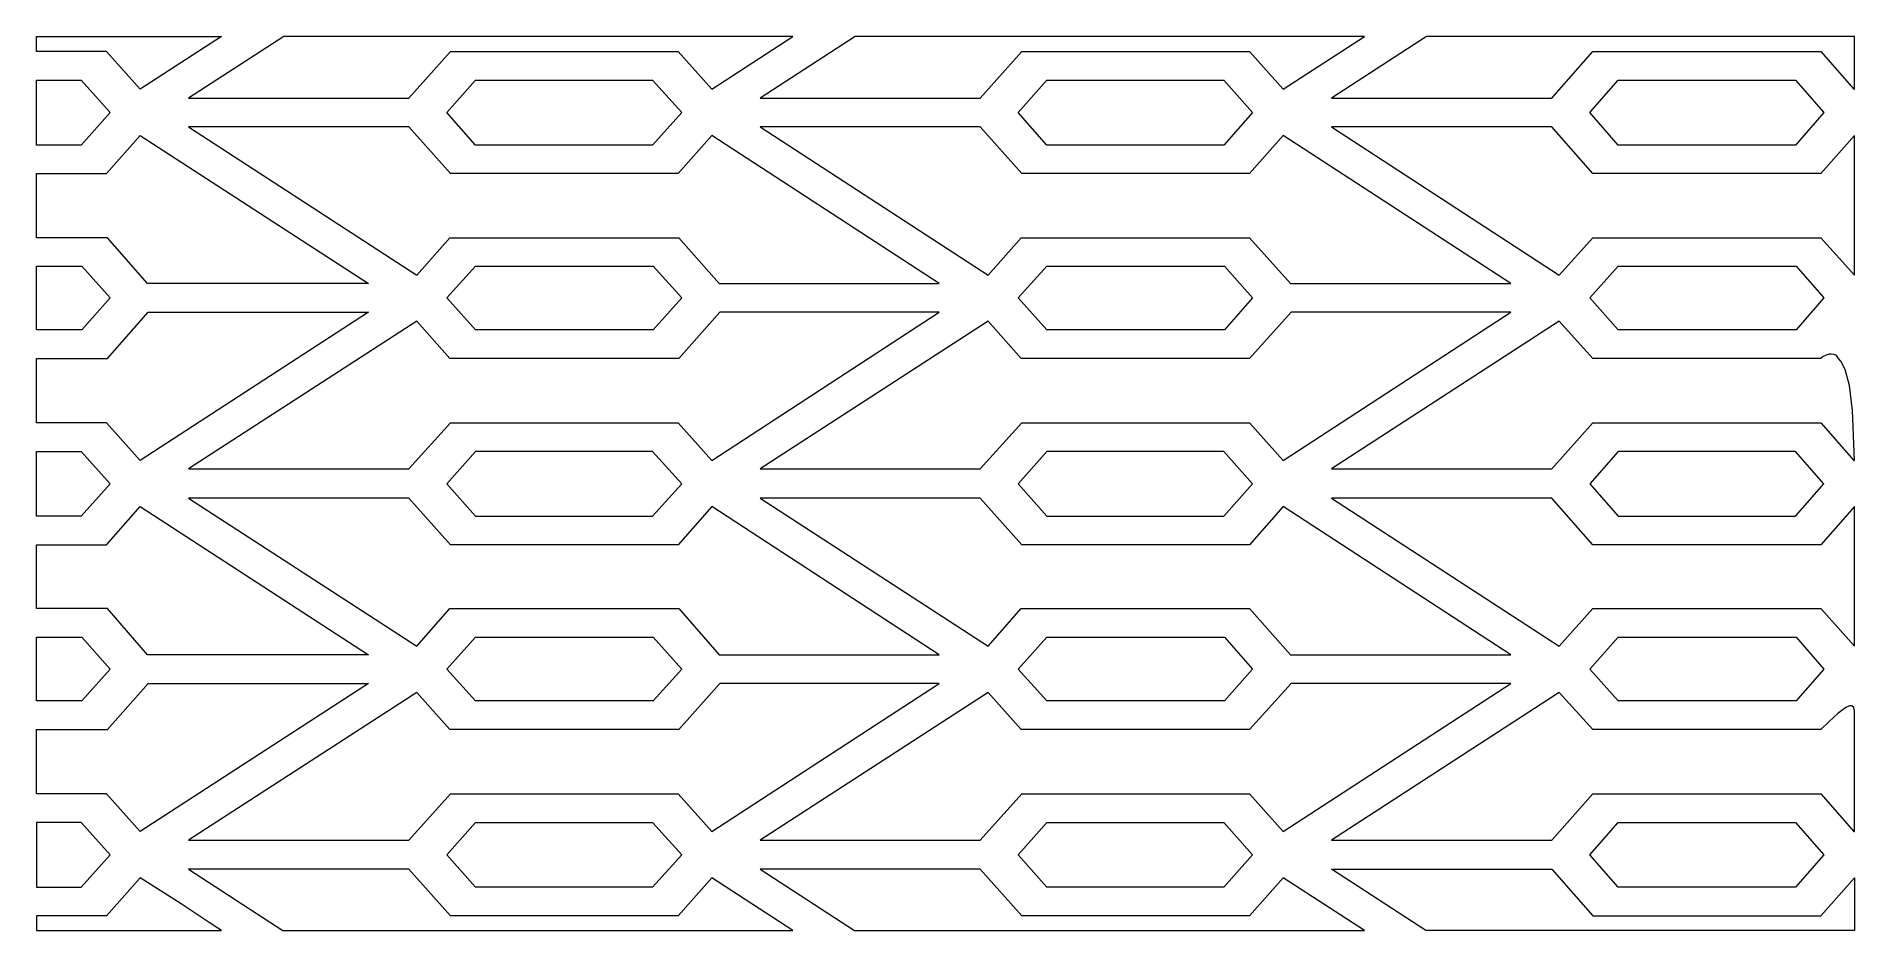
# Model space of a CAD drawing. Header units: millimetres. Extents: x -1200 to 1200, y -590 to 590.
import ezdxf

# ---------------------------------------------------------------- set-up
doc = ezdxf.new("R2010")
doc.units = ezdxf.units.MM
doc.header["$MEASUREMENT"] = 0
doc.layers.add('Layer 1', color=7, linetype='Continuous')

msp = doc.modelspace()

# ---------------------------------------------------------------- linework, layer by layer
at = {"layer": 'Layer 1', "color": 250, "lineweight": 20}
for points, knots in [([(-1200.0522, 569.8558), (-1200.0522, 569.8558), (-1107.3373, 569.8558), (-1107.3373, 569.8558), (-1107.3373, 569.8558), (-1062.9069, 520.1918), (-1062.9069, 520.1918), (-1062.9069, 520.1918), (-955.7034, 589.9734), (-955.7034, 589.9734), (-955.7034, 589.9734), (-1200.0522, 589.9734), (-1200.0522, 589.9734), (-1200.0522, 589.9734), (-1200.0522, 569.8558), (-1200.0522, 569.8558)], [0, 0, 0, 0, 0.2, 0.2, 0.2, 0.4, 0.4, 0.4, 0.6, 0.6, 0.6, 0.8, 0.8, 0.8, 1, 1, 1, 1]), ([(-873.6163, 589.9734), (-873.6163, 589.9734), (-201.4206, 589.9734), (-201.4206, 589.9734), (-201.4206, 589.9734), (-308.6243, 520.1918), (-308.6243, 520.1918), (-308.6243, 520.1918), (-353.0513, 569.8558), (-353.0513, 569.8558), (-353.0513, 569.8558), (-503.711, 569.8558), (-503.711, 569.8558), (-503.711, 569.8558), (-653.4129, 569.8558), (-653.4129, 569.8558), (-653.4129, 569.8558), (-708.4646, 508.2476), (-708.4646, 508.2476), (-708.4646, 508.2476), (-999.1694, 508.2476), (-999.1694, 508.2476), (-999.1694, 508.2476), (-873.6163, 589.9734), (-873.6163, 589.9734)], [0, 0, 0, 0, 0.125, 0.125, 0.125, 0.25, 0.25, 0.25, 0.375, 0.375, 0.375, 0.5, 0.5, 0.5, 0.625, 0.625, 0.625, 0.75, 0.75, 0.75, 0.875, 0.875, 0.875, 1, 1, 1, 1]), ([(-119.3237, 589.9734), (-119.3237, 589.9734), (552.8687, 589.9734), (552.8687, 589.9734), (552.8687, 589.9734), (445.665, 520.1918), (445.665, 520.1918), (445.665, 520.1918), (401.238, 569.8558), (401.238, 569.8558), (401.238, 569.8558), (250.5717, 569.8558), (250.5717, 569.8558), (250.5717, 569.8558), (100.8764, 569.8558), (100.8764, 569.8558), (100.8764, 569.8558), (45.8214, 508.2476), (45.8214, 508.2476), (45.8214, 508.2476), (-244.8833, 508.2476), (-244.8833, 508.2476), (-244.8833, 508.2476), (-119.3237, 589.9734), (-119.3237, 589.9734)], [0, 0, 0, 0, 0.125, 0.125, 0.125, 0.25, 0.25, 0.25, 0.375, 0.375, 0.375, 0.5, 0.5, 0.5, 0.625, 0.625, 0.625, 0.75, 0.75, 0.75, 0.875, 0.875, 0.875, 1, 1, 1, 1]), ([(1199.9478, 589.9734), (1199.9478, 589.9734), (1199.9478, 520.1918), (1199.9478, 520.1918), (1199.9478, 520.1918), (1198.9866, 520.1918), (1198.9866, 520.1918), (1198.9866, 520.1918), (1155.5207, 569.8558), (1155.5207, 569.8558), (1155.5207, 569.8558), (1004.8577, 569.8558), (1004.8577, 569.8558), (1004.8577, 569.8558), (854.198, 569.8558), (854.198, 569.8558), (854.198, 569.8558), (800.1139, 508.2476), (800.1139, 508.2476), (800.1139, 508.2476), (509.4092, 508.2476), (509.4092, 508.2476), (509.4092, 508.2476), (634.9591, 589.9734), (634.9591, 589.9734), (634.9591, 589.9734), (1199.9478, 589.9734), (1199.9478, 589.9734)], [0, 0, 0, 0, 0.111111111, 0.111111111, 0.111111111, 0.222222222, 0.222222222, 0.222222222, 0.333333333, 0.333333333, 0.333333333, 0.444444444, 0.444444444, 0.444444444, 0.555555556, 0.555555556, 0.555555556, 0.666666667, 0.666666667, 0.666666667, 0.777777778, 0.777777778, 0.777777778, 0.888888889, 0.888888889, 0.888888889, 1, 1, 1, 1]), ([(-1200.0522, 446.6372), (-1200.0522, 446.6372), (-1141.1365, 446.6372), (-1141.1365, 446.6372), (-1141.1365, 446.6372), (-1102.5056, 489.3876), (-1102.5056, 489.3876), (-1102.5056, 489.3876), (-1141.1365, 532.1338), (-1141.1365, 532.1338), (-1141.1365, 532.1338), (-1200.0522, 532.1338), (-1200.0522, 532.1338), (-1200.0522, 532.1338), (-1200.0522, 446.6372), (-1200.0522, 446.6372)], [0, 0, 0, 0, 0.2, 0.2, 0.2, 0.4, 0.4, 0.4, 0.6, 0.6, 0.6, 0.8, 0.8, 0.8, 1, 1, 1, 1]), ([(-503.711, 446.6372), (-503.711, 446.6372), (-386.8538, 446.6372), (-386.8538, 446.6372), (-386.8538, 446.6372), (-348.2228, 489.3876), (-348.2228, 489.3876), (-348.2228, 489.3876), (-386.8538, 532.1338), (-386.8538, 532.1338), (-386.8538, 532.1338), (-503.711, 532.1338), (-503.711, 532.1338), (-503.711, 532.1338), (-620.5781, 532.1338), (-620.5781, 532.1338), (-620.5781, 532.1338), (-658.2381, 489.3876), (-658.2381, 489.3876), (-658.2381, 489.3876), (-620.5781, 446.6372), (-620.5781, 446.6372), (-620.5781, 446.6372), (-503.711, 446.6372), (-503.711, 446.6372)], [0, 0, 0, 0, 0.125, 0.125, 0.125, 0.25, 0.25, 0.25, 0.375, 0.375, 0.375, 0.5, 0.5, 0.5, 0.625, 0.625, 0.625, 0.75, 0.75, 0.75, 0.875, 0.875, 0.875, 1, 1, 1, 1]), ([(250.5717, 446.6372), (250.5717, 446.6372), (367.4322, 446.6372), (367.4322, 446.6372), (367.4322, 446.6372), (405.0988, 489.3876), (405.0988, 489.3876), (405.0988, 489.3876), (367.4322, 532.1338), (367.4322, 532.1338), (367.4322, 532.1338), (250.5717, 532.1338), (250.5717, 532.1338), (250.5717, 532.1338), (133.7145, 532.1338), (133.7145, 532.1338), (133.7145, 532.1338), (96.0446, 489.3876), (96.0446, 489.3876), (96.0446, 489.3876), (133.7145, 446.6372), (133.7145, 446.6372), (133.7145, 446.6372), (250.5717, 446.6372), (250.5717, 446.6372)], [0, 0, 0, 0, 0.125, 0.125, 0.125, 0.25, 0.25, 0.25, 0.375, 0.375, 0.375, 0.5, 0.5, 0.5, 0.625, 0.625, 0.625, 0.75, 0.75, 0.75, 0.875, 0.875, 0.875, 1, 1, 1, 1]), ([(1004.8577, 446.6372), (1004.8577, 446.6372), (1121.7247, 446.6372), (1121.7247, 446.6372), (1121.7247, 446.6372), (1159.3881, 489.3876), (1159.3881, 489.3876), (1159.3881, 489.3876), (1121.7247, 532.1338), (1121.7247, 532.1338), (1121.7247, 532.1338), (1004.8577, 532.1338), (1004.8577, 532.1338), (1004.8577, 532.1338), (887.9972, 532.1338), (887.9972, 532.1338), (887.9972, 532.1338), (850.3305, 489.3876), (850.3305, 489.3876), (850.3305, 489.3876), (887.9972, 446.6372), (887.9972, 446.6372), (887.9972, 446.6372), (1004.8577, 446.6372), (1004.8577, 446.6372)], [0, 0, 0, 0, 0.125, 0.125, 0.125, 0.25, 0.25, 0.25, 0.375, 0.375, 0.375, 0.5, 0.5, 0.5, 0.625, 0.625, 0.625, 0.75, 0.75, 0.75, 0.875, 0.875, 0.875, 1, 1, 1, 1]), ([(-1200.0522, 324.0486), (-1200.0522, 324.0486), (-1106.3729, 324.0486), (-1106.3729, 324.0486), (-1106.3729, 324.0486), (-1053.2533, 263.698), (-1053.2533, 263.698), (-1053.2533, 263.698), (-761.5842, 263.698), (-761.5842, 263.698), (-761.5842, 263.698), (-1062.9069, 459.2113), (-1062.9069, 459.2113), (-1062.9069, 459.2113), (-1107.3373, 408.9194), (-1107.3373, 408.9194), (-1107.3373, 408.9194), (-1200.0522, 408.9194), (-1200.0522, 408.9194), (-1200.0522, 408.9194), (-1200.0522, 324.0486), (-1200.0522, 324.0486)], [0, 0, 0, 0, 0.142857143, 0.142857143, 0.142857143, 0.285714286, 0.285714286, 0.285714286, 0.428571429, 0.428571429, 0.428571429, 0.571428571, 0.571428571, 0.571428571, 0.714285714, 0.714285714, 0.714285714, 0.857142857, 0.857142857, 0.857142857, 1, 1, 1, 1]), ([(-298.9673, 263.698), (-298.9673, 263.698), (-352.087, 324.0486), (-352.087, 324.0486), (-352.087, 324.0486), (-503.711, 324.0486), (-503.711, 324.0486), (-503.711, 324.0486), (-654.3806, 324.0486), (-654.3806, 324.0486), (-654.3806, 324.0486), (-697.84, 275.0143), (-697.84, 275.0143), (-697.84, 275.0143), (-999.1694, 470.5277), (-999.1694, 470.5277), (-999.1694, 470.5277), (-708.4646, 470.5277), (-708.4646, 470.5277), (-708.4646, 470.5277), (-653.4129, 408.9194), (-653.4129, 408.9194), (-653.4129, 408.9194), (-503.711, 408.9194), (-503.711, 408.9194), (-503.711, 408.9194), (-353.0513, 408.9194), (-353.0513, 408.9194), (-353.0513, 408.9194), (-308.6243, 459.2113), (-308.6243, 459.2113), (-308.6243, 459.2113), (-8.2625, 263.698), (-8.2625, 263.698), (-8.2625, 263.698), (-298.9673, 263.698), (-298.9673, 263.698)], [0, 0, 0, 0, 0.083333333, 0.083333333, 0.083333333, 0.166666667, 0.166666667, 0.166666667, 0.25, 0.25, 0.25, 0.333333333, 0.333333333, 0.333333333, 0.416666667, 0.416666667, 0.416666667, 0.5, 0.5, 0.5, 0.583333333, 0.583333333, 0.583333333, 0.666666667, 0.666666667, 0.666666667, 0.75, 0.75, 0.75, 0.833333333, 0.833333333, 0.833333333, 0.916666667, 0.916666667, 0.916666667, 1, 1, 1, 1]), ([(455.3253, 263.698), (455.3253, 263.698), (401.238, 324.0486), (401.238, 324.0486), (401.238, 324.0486), (250.5717, 324.0486), (250.5717, 324.0486), (250.5717, 324.0486), (99.9054, 324.0486), (99.9054, 324.0486), (99.9054, 324.0486), (56.4492, 275.0143), (56.4492, 275.0143), (56.4492, 275.0143), (-244.8833, 470.5277), (-244.8833, 470.5277), (-244.8833, 470.5277), (45.8214, 470.5277), (45.8214, 470.5277), (45.8214, 470.5277), (100.8764, 408.9194), (100.8764, 408.9194), (100.8764, 408.9194), (250.5717, 408.9194), (250.5717, 408.9194), (250.5717, 408.9194), (401.238, 408.9194), (401.238, 408.9194), (401.238, 408.9194), (445.665, 459.2113), (445.665, 459.2113), (445.665, 459.2113), (746.03, 263.698), (746.03, 263.698), (746.03, 263.698), (455.3253, 263.698), (455.3253, 263.698)], [0, 0, 0, 0, 0.083333333, 0.083333333, 0.083333333, 0.166666667, 0.166666667, 0.166666667, 0.25, 0.25, 0.25, 0.333333333, 0.333333333, 0.333333333, 0.416666667, 0.416666667, 0.416666667, 0.5, 0.5, 0.5, 0.583333333, 0.583333333, 0.583333333, 0.666666667, 0.666666667, 0.666666667, 0.75, 0.75, 0.75, 0.833333333, 0.833333333, 0.833333333, 0.916666667, 0.916666667, 0.916666667, 1, 1, 1, 1]), ([(1199.9478, 275.0143), (1199.9478, 275.0143), (1155.5207, 324.0486), (1155.5207, 324.0486), (1155.5207, 324.0486), (1004.8577, 324.0486), (1004.8577, 324.0486), (1004.8577, 324.0486), (854.198, 324.0486), (854.198, 324.0486), (854.198, 324.0486), (809.7676, 275.0143), (809.7676, 275.0143), (809.7676, 275.0143), (509.4092, 470.5277), (509.4092, 470.5277), (509.4092, 470.5277), (800.1139, 470.5277), (800.1139, 470.5277), (800.1139, 470.5277), (854.198, 408.9194), (854.198, 408.9194), (854.198, 408.9194), (1004.8577, 408.9194), (1004.8577, 408.9194), (1004.8577, 408.9194), (1155.5207, 408.9194), (1155.5207, 408.9194), (1155.5207, 408.9194), (1199.9478, 459.2113), (1199.9478, 459.2113), (1199.9478, 459.2113), (1199.9478, 275.0143), (1199.9478, 275.0143)], [0, 0, 0, 0, 0.090909091, 0.090909091, 0.090909091, 0.181818182, 0.181818182, 0.181818182, 0.272727273, 0.272727273, 0.272727273, 0.363636364, 0.363636364, 0.363636364, 0.454545455, 0.454545455, 0.454545455, 0.545454545, 0.545454545, 0.545454545, 0.636363636, 0.636363636, 0.636363636, 0.727272727, 0.727272727, 0.727272727, 0.818181818, 0.818181818, 0.818181818, 0.909090909, 0.909090909, 0.909090909, 1, 1, 1, 1]), ([(-1200.0522, 202.7153), (-1200.0522, 202.7153), (-1140.1722, 202.7153), (-1140.1722, 202.7153), (-1140.1722, 202.7153), (-1102.5056, 244.838), (-1102.5056, 244.838), (-1102.5056, 244.838), (-1140.1722, 286.9585), (-1140.1722, 286.9585), (-1140.1722, 286.9585), (-1200.0522, 286.9585), (-1200.0522, 286.9585), (-1200.0522, 286.9585), (-1200.0522, 202.7153), (-1200.0522, 202.7153)], [0, 0, 0, 0, 0.2, 0.2, 0.2, 0.4, 0.4, 0.4, 0.6, 0.6, 0.6, 0.8, 0.8, 0.8, 1, 1, 1, 1]), ([(-503.711, 202.7153), (-503.711, 202.7153), (-385.8894, 202.7153), (-385.8894, 202.7153), (-385.8894, 202.7153), (-348.2228, 244.838), (-348.2228, 244.838), (-348.2228, 244.838), (-385.8894, 286.9585), (-385.8894, 286.9585), (-385.8894, 286.9585), (-503.711, 286.9585), (-503.711, 286.9585), (-503.711, 286.9585), (-620.5781, 286.9585), (-620.5781, 286.9585), (-620.5781, 286.9585), (-658.2381, 244.838), (-658.2381, 244.838), (-658.2381, 244.838), (-620.5781, 202.7153), (-620.5781, 202.7153), (-620.5781, 202.7153), (-503.711, 202.7153), (-503.711, 202.7153)], [0, 0, 0, 0, 0.125, 0.125, 0.125, 0.25, 0.25, 0.25, 0.375, 0.375, 0.375, 0.5, 0.5, 0.5, 0.625, 0.625, 0.625, 0.75, 0.75, 0.75, 0.875, 0.875, 0.875, 1, 1, 1, 1]), ([(250.5717, 202.7153), (250.5717, 202.7153), (368.3966, 202.7153), (368.3966, 202.7153), (368.3966, 202.7153), (405.0988, 244.838), (405.0988, 244.838), (405.0988, 244.838), (368.3966, 286.9585), (368.3966, 286.9585), (368.3966, 286.9585), (250.5717, 286.9585), (250.5717, 286.9585), (250.5717, 286.9585), (133.7145, 286.9585), (133.7145, 286.9585), (133.7145, 286.9585), (96.0446, 244.838), (96.0446, 244.838), (96.0446, 244.838), (133.7145, 202.7153), (133.7145, 202.7153), (133.7145, 202.7153), (250.5717, 202.7153), (250.5717, 202.7153)], [0, 0, 0, 0, 0.125, 0.125, 0.125, 0.25, 0.25, 0.25, 0.375, 0.375, 0.375, 0.5, 0.5, 0.5, 0.625, 0.625, 0.625, 0.75, 0.75, 0.75, 0.875, 0.875, 0.875, 1, 1, 1, 1]), ([(1004.8577, 202.7153), (1004.8577, 202.7153), (1122.6892, 202.7153), (1122.6892, 202.7153), (1122.6892, 202.7153), (1159.3881, 244.838), (1159.3881, 244.838), (1159.3881, 244.838), (1122.6892, 286.9585), (1122.6892, 286.9585), (1122.6892, 286.9585), (1004.8577, 286.9585), (1004.8577, 286.9585), (1004.8577, 286.9585), (887.9972, 286.9585), (887.9972, 286.9585), (887.9972, 286.9585), (850.3305, 244.838), (850.3305, 244.838), (850.3305, 244.838), (887.9972, 202.7153), (887.9972, 202.7153), (887.9972, 202.7153), (1004.8577, 202.7153), (1004.8577, 202.7153)], [0, 0, 0, 0, 0.125, 0.125, 0.125, 0.25, 0.25, 0.25, 0.375, 0.375, 0.375, 0.5, 0.5, 0.5, 0.625, 0.625, 0.625, 0.75, 0.75, 0.75, 0.875, 0.875, 0.875, 1, 1, 1, 1]), ([(-1200.0522, 80.1288), (-1200.0522, 80.1288), (-1107.3373, 80.1288), (-1107.3373, 80.1288), (-1107.3373, 80.1288), (-1062.9069, 30.4647), (-1062.9069, 30.4647), (-1062.9069, 30.4647), (-761.5842, 225.978), (-761.5842, 225.978), (-761.5842, 225.978), (-1052.289, 225.978), (-1052.289, 225.978), (-1052.289, 225.978), (-1106.3729, 164.9976), (-1106.3729, 164.9976), (-1106.3729, 164.9976), (-1200.0522, 164.9976), (-1200.0522, 164.9976), (-1200.0522, 164.9976), (-1200.0522, 80.1288), (-1200.0522, 80.1288)], [0, 0, 0, 0, 0.142857143, 0.142857143, 0.142857143, 0.285714286, 0.285714286, 0.285714286, 0.428571429, 0.428571429, 0.428571429, 0.571428571, 0.571428571, 0.571428571, 0.714285714, 0.714285714, 0.714285714, 0.857142857, 0.857142857, 0.857142857, 1, 1, 1, 1]), ([(-308.6243, 30.4647), (-308.6243, 30.4647), (-353.0513, 80.1288), (-353.0513, 80.1288), (-353.0513, 80.1288), (-503.711, 80.1288), (-503.711, 80.1288), (-503.711, 80.1288), (-653.4129, 80.1288), (-653.4129, 80.1288), (-653.4129, 80.1288), (-708.4646, 19.1483), (-708.4646, 19.1483), (-708.4646, 19.1483), (-999.1694, 19.1483), (-999.1694, 19.1483), (-999.1694, 19.1483), (-697.84, 214.0339), (-697.84, 214.0339), (-697.84, 214.0339), (-654.3806, 164.9976), (-654.3806, 164.9976), (-654.3806, 164.9976), (-503.711, 164.9976), (-503.711, 164.9976), (-503.711, 164.9976), (-352.087, 164.9976), (-352.087, 164.9976), (-352.087, 164.9976), (-297.9964, 225.978), (-297.9964, 225.978), (-297.9964, 225.978), (-8.2625, 225.978), (-8.2625, 225.978), (-8.2625, 225.978), (-308.6243, 30.4647), (-308.6243, 30.4647)], [0, 0, 0, 0, 0.083333333, 0.083333333, 0.083333333, 0.166666667, 0.166666667, 0.166666667, 0.25, 0.25, 0.25, 0.333333333, 0.333333333, 0.333333333, 0.416666667, 0.416666667, 0.416666667, 0.5, 0.5, 0.5, 0.583333333, 0.583333333, 0.583333333, 0.666666667, 0.666666667, 0.666666667, 0.75, 0.75, 0.75, 0.833333333, 0.833333333, 0.833333333, 0.916666667, 0.916666667, 0.916666667, 1, 1, 1, 1]), ([(445.665, 30.4647), (445.665, 30.4647), (401.238, 80.1288), (401.238, 80.1288), (401.238, 80.1288), (250.5717, 80.1288), (250.5717, 80.1288), (250.5717, 80.1288), (100.8764, 80.1288), (100.8764, 80.1288), (100.8764, 80.1288), (45.8214, 19.1483), (45.8214, 19.1483), (45.8214, 19.1483), (-244.8833, 19.1483), (-244.8833, 19.1483), (-244.8833, 19.1483), (56.4492, 214.0339), (56.4492, 214.0339), (56.4492, 214.0339), (99.9054, 164.9976), (99.9054, 164.9976), (99.9054, 164.9976), (250.5717, 164.9976), (250.5717, 164.9976), (250.5717, 164.9976), (401.238, 164.9976), (401.238, 164.9976), (401.238, 164.9976), (456.2864, 225.978), (456.2864, 225.978), (456.2864, 225.978), (746.03, 225.978), (746.03, 225.978), (746.03, 225.978), (445.665, 30.4647), (445.665, 30.4647)], [0, 0, 0, 0, 0.083333333, 0.083333333, 0.083333333, 0.166666667, 0.166666667, 0.166666667, 0.25, 0.25, 0.25, 0.333333333, 0.333333333, 0.333333333, 0.416666667, 0.416666667, 0.416666667, 0.5, 0.5, 0.5, 0.583333333, 0.583333333, 0.583333333, 0.666666667, 0.666666667, 0.666666667, 0.75, 0.75, 0.75, 0.833333333, 0.833333333, 0.833333333, 0.916666667, 0.916666667, 0.916666667, 1, 1, 1, 1]), ([(1199.9478, 30.4647), (1199.9478, 30.4647), (1198.9866, 30.4647), (1198.9866, 30.4647), (1198.9866, 30.4647), (1155.5207, 80.1288), (1155.5207, 80.1288), (1155.5207, 80.1288), (1004.8577, 80.1288), (1004.8577, 80.1288), (1004.8577, 80.1288), (854.198, 80.1288), (854.198, 80.1288), (854.198, 80.1288), (800.1139, 19.1483), (800.1139, 19.1483), (800.1139, 19.1483), (509.4092, 19.1483), (509.4092, 19.1483), (509.4092, 19.1483), (809.7676, 214.0339), (809.7676, 214.0339), (809.7676, 214.0339), (854.198, 164.9976), (854.198, 164.9976), (854.198, 164.9976), (1004.8577, 164.9976), (1004.8577, 164.9976), (1004.8577, 164.9976), (1155.5207, 164.9976), (1155.5207, 164.9976), (1155.5207, 164.9976), (1158.4236, 167.5128), (1158.4236, 167.5128), (1158.4236, 167.5128), (1162.2812, 169.3981), (1162.2812, 169.3981), (1162.2812, 169.3981), (1166.1485, 170.6558), (1166.1485, 170.6558), (1166.1485, 170.6558), (1169.045, 170.6558), (1169.045, 170.6558), (1169.045, 170.6558), (1172.9058, 170.0258), (1172.9058, 170.0258), (1172.9058, 170.0258), (1175.8088, 168.7704), (1175.8088, 168.7704), (1175.8088, 168.7704), (1178.7019, 164.9976), (1178.7019, 164.9976), (1178.7019, 164.9976), (1181.6016, 161.2247), (1181.6016, 161.2247), (1181.6016, 161.2247), (1187.3944, 150.5382), (1187.3944, 150.5382), (1187.3944, 150.5382), (1193.1873, 129.163), (1193.1873, 129.163), (1193.1873, 129.163), (1197.0546, 96.4735), (1197.0546, 96.4735), (1197.0546, 96.4735), (1199.9478, 30.4647), (1199.9478, 30.4647)], [0, 0, 0, 0, 0.045454545, 0.045454545, 0.045454545, 0.090909091, 0.090909091, 0.090909091, 0.136363636, 0.136363636, 0.136363636, 0.181818182, 0.181818182, 0.181818182, 0.227272727, 0.227272727, 0.227272727, 0.272727273, 0.272727273, 0.272727273, 0.318181818, 0.318181818, 0.318181818, 0.363636364, 0.363636364, 0.363636364, 0.409090909, 0.409090909, 0.409090909, 0.454545455, 0.454545455, 0.454545455, 0.5, 0.5, 0.5, 0.545454545, 0.545454545, 0.545454545, 0.590909091, 0.590909091, 0.590909091, 0.636363636, 0.636363636, 0.636363636, 0.681818182, 0.681818182, 0.681818182, 0.727272727, 0.727272727, 0.727272727, 0.772727273, 0.772727273, 0.772727273, 0.818181818, 0.818181818, 0.818181818, 0.863636364, 0.863636364, 0.863636364, 0.909090909, 0.909090909, 0.909090909, 0.954545455, 0.954545455, 0.954545455, 1, 1, 1, 1]), ([(-1200.0522, 42.4089), (-1200.0522, 42.4089), (-1200.0522, -43.0898), (-1200.0522, -43.0898), (-1200.0522, -43.0898), (-1141.1365, -43.0898), (-1141.1365, -43.0898), (-1141.1365, -43.0898), (-1102.5056, -0.3415), (-1102.5056, -0.3415), (-1102.5056, -0.3415), (-1141.1365, 42.4089), (-1141.1365, 42.4089), (-1141.1365, 42.4089), (-1200.0522, 42.4089), (-1200.0522, 42.4089)], [0, 0, 0, 0, 0.2, 0.2, 0.2, 0.4, 0.4, 0.4, 0.6, 0.6, 0.6, 0.8, 0.8, 0.8, 1, 1, 1, 1]), ([(-503.711, 42.4089), (-503.711, 42.4089), (-386.8538, 42.4089), (-386.8538, 42.4089), (-386.8538, 42.4089), (-348.2228, -0.3415), (-348.2228, -0.3415), (-348.2228, -0.3415), (-386.8538, -43.0898), (-386.8538, -43.0898), (-386.8538, -43.0898), (-503.711, -43.0898), (-503.711, -43.0898), (-503.711, -43.0898), (-620.5781, -43.0898), (-620.5781, -43.0898), (-620.5781, -43.0898), (-658.2381, -0.3415), (-658.2381, -0.3415), (-658.2381, -0.3415), (-620.5781, 42.4089), (-620.5781, 42.4089), (-620.5781, 42.4089), (-503.711, 42.4089), (-503.711, 42.4089)], [0, 0, 0, 0, 0.125, 0.125, 0.125, 0.25, 0.25, 0.25, 0.375, 0.375, 0.375, 0.5, 0.5, 0.5, 0.625, 0.625, 0.625, 0.75, 0.75, 0.75, 0.875, 0.875, 0.875, 1, 1, 1, 1]), ([(250.5717, 42.4089), (250.5717, 42.4089), (367.4322, 42.4089), (367.4322, 42.4089), (367.4322, 42.4089), (405.0988, -0.3415), (405.0988, -0.3415), (405.0988, -0.3415), (367.4322, -43.0898), (367.4322, -43.0898), (367.4322, -43.0898), (250.5717, -43.0898), (250.5717, -43.0898), (250.5717, -43.0898), (133.7145, -43.0898), (133.7145, -43.0898), (133.7145, -43.0898), (96.0446, -0.3415), (96.0446, -0.3415), (96.0446, -0.3415), (133.7145, 42.4089), (133.7145, 42.4089), (133.7145, 42.4089), (250.5717, 42.4089), (250.5717, 42.4089)], [0, 0, 0, 0, 0.125, 0.125, 0.125, 0.25, 0.25, 0.25, 0.375, 0.375, 0.375, 0.5, 0.5, 0.5, 0.625, 0.625, 0.625, 0.75, 0.75, 0.75, 0.875, 0.875, 0.875, 1, 1, 1, 1]), ([(1004.8577, 42.4089), (1004.8577, 42.4089), (1121.7247, 42.4089), (1121.7247, 42.4089), (1121.7247, 42.4089), (1159.3881, -0.3415), (1159.3881, -0.3415), (1159.3881, -0.3415), (1121.7247, -43.0898), (1121.7247, -43.0898), (1121.7247, -43.0898), (1004.8577, -43.0898), (1004.8577, -43.0898), (1004.8577, -43.0898), (887.9972, -43.0898), (887.9972, -43.0898), (887.9972, -43.0898), (850.3305, -0.3415), (850.3305, -0.3415), (850.3305, -0.3415), (887.9972, 42.4089), (887.9972, 42.4089), (887.9972, 42.4089), (1004.8577, 42.4089), (1004.8577, 42.4089)], [0, 0, 0, 0, 0.125, 0.125, 0.125, 0.25, 0.25, 0.25, 0.375, 0.375, 0.375, 0.5, 0.5, 0.5, 0.625, 0.625, 0.625, 0.75, 0.75, 0.75, 0.875, 0.875, 0.875, 1, 1, 1, 1]), ([(-503.711, -165.0508), (-503.711, -165.0508), (-654.3806, -165.0508), (-654.3806, -165.0508), (-654.3806, -165.0508), (-697.84, -214.7148), (-697.84, -214.7148), (-697.84, -214.7148), (-999.1694, -19.2015), (-999.1694, -19.2015), (-999.1694, -19.2015), (-708.4646, -19.2015), (-708.4646, -19.2015), (-708.4646, -19.2015), (-653.4129, -80.8097), (-653.4129, -80.8097), (-653.4129, -80.8097), (-503.711, -80.8097), (-503.711, -80.8097), (-503.711, -80.8097), (-353.0513, -80.8097), (-353.0513, -80.8097), (-353.0513, -80.8097), (-308.6243, -30.5158), (-308.6243, -30.5158), (-308.6243, -30.5158), (-8.2625, -226.0334), (-8.2625, -226.0334), (-8.2625, -226.0334), (-298.9673, -226.0334), (-298.9673, -226.0334), (-298.9673, -226.0334), (-352.087, -165.0508), (-352.087, -165.0508), (-352.087, -165.0508), (-503.711, -165.0508), (-503.711, -165.0508)], [0, 0, 0, 0, 0.083333333, 0.083333333, 0.083333333, 0.166666667, 0.166666667, 0.166666667, 0.25, 0.25, 0.25, 0.333333333, 0.333333333, 0.333333333, 0.416666667, 0.416666667, 0.416666667, 0.5, 0.5, 0.5, 0.583333333, 0.583333333, 0.583333333, 0.666666667, 0.666666667, 0.666666667, 0.75, 0.75, 0.75, 0.833333333, 0.833333333, 0.833333333, 0.916666667, 0.916666667, 0.916666667, 1, 1, 1, 1]), ([(250.5717, -165.0508), (250.5717, -165.0508), (99.9054, -165.0508), (99.9054, -165.0508), (99.9054, -165.0508), (56.4492, -214.7148), (56.4492, -214.7148), (56.4492, -214.7148), (-244.8833, -19.2015), (-244.8833, -19.2015), (-244.8833, -19.2015), (45.8214, -19.2015), (45.8214, -19.2015), (45.8214, -19.2015), (100.8764, -80.8097), (100.8764, -80.8097), (100.8764, -80.8097), (250.5717, -80.8097), (250.5717, -80.8097), (250.5717, -80.8097), (401.238, -80.8097), (401.238, -80.8097), (401.238, -80.8097), (445.665, -30.5158), (445.665, -30.5158), (445.665, -30.5158), (746.03, -226.0334), (746.03, -226.0334), (746.03, -226.0334), (455.3253, -226.0334), (455.3253, -226.0334), (455.3253, -226.0334), (401.238, -165.0508), (401.238, -165.0508), (401.238, -165.0508), (250.5717, -165.0508), (250.5717, -165.0508)], [0, 0, 0, 0, 0.083333333, 0.083333333, 0.083333333, 0.166666667, 0.166666667, 0.166666667, 0.25, 0.25, 0.25, 0.333333333, 0.333333333, 0.333333333, 0.416666667, 0.416666667, 0.416666667, 0.5, 0.5, 0.5, 0.583333333, 0.583333333, 0.583333333, 0.666666667, 0.666666667, 0.666666667, 0.75, 0.75, 0.75, 0.833333333, 0.833333333, 0.833333333, 0.916666667, 0.916666667, 0.916666667, 1, 1, 1, 1]), ([(1199.9478, -214.7148), (1199.9478, -214.7148), (1155.5207, -165.0508), (1155.5207, -165.0508), (1155.5207, -165.0508), (1004.8577, -165.0508), (1004.8577, -165.0508), (1004.8577, -165.0508), (854.198, -165.0508), (854.198, -165.0508), (854.198, -165.0508), (809.7676, -214.7148), (809.7676, -214.7148), (809.7676, -214.7148), (509.4092, -19.2015), (509.4092, -19.2015), (509.4092, -19.2015), (800.1139, -19.2015), (800.1139, -19.2015), (800.1139, -19.2015), (854.198, -80.8097), (854.198, -80.8097), (854.198, -80.8097), (1004.8577, -80.8097), (1004.8577, -80.8097), (1004.8577, -80.8097), (1155.5207, -80.8097), (1155.5207, -80.8097), (1155.5207, -80.8097), (1199.9478, -30.5158), (1199.9478, -30.5158), (1199.9478, -30.5158), (1199.9478, -122.9303), (1199.9478, -122.9303), (1199.9478, -122.9303), (1199.9478, -214.7148), (1199.9478, -214.7148)], [0, 0, 0, 0, 0.083333333, 0.083333333, 0.083333333, 0.166666667, 0.166666667, 0.166666667, 0.25, 0.25, 0.25, 0.333333333, 0.333333333, 0.333333333, 0.416666667, 0.416666667, 0.416666667, 0.5, 0.5, 0.5, 0.583333333, 0.583333333, 0.583333333, 0.666666667, 0.666666667, 0.666666667, 0.75, 0.75, 0.75, 0.833333333, 0.833333333, 0.833333333, 0.916666667, 0.916666667, 0.916666667, 1, 1, 1, 1]), ([(-1200.0522, -165.0508), (-1200.0522, -165.0508), (-1106.3729, -165.0508), (-1106.3729, -165.0508), (-1106.3729, -165.0508), (-1053.2533, -226.0334), (-1053.2533, -226.0334), (-1053.2533, -226.0334), (-761.5842, -226.0334), (-761.5842, -226.0334), (-761.5842, -226.0334), (-1062.9069, -30.5158), (-1062.9069, -30.5158), (-1062.9069, -30.5158), (-1107.3373, -80.8097), (-1107.3373, -80.8097), (-1107.3373, -80.8097), (-1200.0522, -80.8097), (-1200.0522, -80.8097), (-1200.0522, -80.8097), (-1200.0522, -165.0508), (-1200.0522, -165.0508)], [0, 0, 0, 0, 0.142857143, 0.142857143, 0.142857143, 0.285714286, 0.285714286, 0.285714286, 0.428571429, 0.428571429, 0.428571429, 0.571428571, 0.571428571, 0.571428571, 0.714285714, 0.714285714, 0.714285714, 0.857142857, 0.857142857, 0.857142857, 1, 1, 1, 1]), ([(-1200.0522, -287.0117), (-1200.0522, -287.0117), (-1140.1722, -287.0117), (-1140.1722, -287.0117), (-1140.1722, -287.0117), (-1102.5056, -244.8912), (-1102.5056, -244.8912), (-1102.5056, -244.8912), (-1140.1722, -202.7707), (-1140.1722, -202.7707), (-1140.1722, -202.7707), (-1200.0522, -202.7707), (-1200.0522, -202.7707), (-1200.0522, -202.7707), (-1200.0522, -287.0117), (-1200.0522, -287.0117)], [0, 0, 0, 0, 0.2, 0.2, 0.2, 0.4, 0.4, 0.4, 0.6, 0.6, 0.6, 0.8, 0.8, 0.8, 1, 1, 1, 1]), ([(-503.711, -287.0117), (-503.711, -287.0117), (-385.8894, -287.0117), (-385.8894, -287.0117), (-385.8894, -287.0117), (-348.2228, -244.8912), (-348.2228, -244.8912), (-348.2228, -244.8912), (-385.8894, -202.7707), (-385.8894, -202.7707), (-385.8894, -202.7707), (-503.711, -202.7707), (-503.711, -202.7707), (-503.711, -202.7707), (-620.5781, -202.7707), (-620.5781, -202.7707), (-620.5781, -202.7707), (-658.2381, -244.8912), (-658.2381, -244.8912), (-658.2381, -244.8912), (-620.5781, -287.0117), (-620.5781, -287.0117), (-620.5781, -287.0117), (-503.711, -287.0117), (-503.711, -287.0117)], [0, 0, 0, 0, 0.125, 0.125, 0.125, 0.25, 0.25, 0.25, 0.375, 0.375, 0.375, 0.5, 0.5, 0.5, 0.625, 0.625, 0.625, 0.75, 0.75, 0.75, 0.875, 0.875, 0.875, 1, 1, 1, 1]), ([(250.5717, -287.0117), (250.5717, -287.0117), (368.3966, -287.0117), (368.3966, -287.0117), (368.3966, -287.0117), (405.0988, -244.8912), (405.0988, -244.8912), (405.0988, -244.8912), (368.3966, -202.7707), (368.3966, -202.7707), (368.3966, -202.7707), (250.5717, -202.7707), (250.5717, -202.7707), (250.5717, -202.7707), (133.7145, -202.7707), (133.7145, -202.7707), (133.7145, -202.7707), (96.0446, -244.8912), (96.0446, -244.8912), (96.0446, -244.8912), (133.7145, -287.0117), (133.7145, -287.0117), (133.7145, -287.0117), (250.5717, -287.0117), (250.5717, -287.0117)], [0, 0, 0, 0, 0.125, 0.125, 0.125, 0.25, 0.25, 0.25, 0.375, 0.375, 0.375, 0.5, 0.5, 0.5, 0.625, 0.625, 0.625, 0.75, 0.75, 0.75, 0.875, 0.875, 0.875, 1, 1, 1, 1]), ([(1004.8577, -287.0117), (1004.8577, -287.0117), (1122.6892, -287.0117), (1122.6892, -287.0117), (1122.6892, -287.0117), (1159.3881, -244.8912), (1159.3881, -244.8912), (1159.3881, -244.8912), (1122.6892, -202.7707), (1122.6892, -202.7707), (1122.6892, -202.7707), (1004.8577, -202.7707), (1004.8577, -202.7707), (1004.8577, -202.7707), (887.9972, -202.7707), (887.9972, -202.7707), (887.9972, -202.7707), (850.3305, -244.8912), (850.3305, -244.8912), (850.3305, -244.8912), (887.9972, -287.0117), (887.9972, -287.0117), (887.9972, -287.0117), (1004.8577, -287.0117), (1004.8577, -287.0117)], [0, 0, 0, 0, 0.125, 0.125, 0.125, 0.25, 0.25, 0.25, 0.375, 0.375, 0.375, 0.5, 0.5, 0.5, 0.625, 0.625, 0.625, 0.75, 0.75, 0.75, 0.875, 0.875, 0.875, 1, 1, 1, 1]), ([(-1200.0522, -409.6004), (-1200.0522, -409.6004), (-1107.3373, -409.6004), (-1107.3373, -409.6004), (-1107.3373, -409.6004), (-1062.9069, -459.2645), (-1062.9069, -459.2645), (-1062.9069, -459.2645), (-761.5842, -263.7512), (-761.5842, -263.7512), (-761.5842, -263.7512), (-1052.289, -263.7512), (-1052.289, -263.7512), (-1052.289, -263.7512), (-1106.3729, -324.7295), (-1106.3729, -324.7295), (-1106.3729, -324.7295), (-1200.0522, -324.7295), (-1200.0522, -324.7295), (-1200.0522, -324.7295), (-1200.0522, -409.6004), (-1200.0522, -409.6004)], [0, 0, 0, 0, 0.142857143, 0.142857143, 0.142857143, 0.285714286, 0.285714286, 0.285714286, 0.428571429, 0.428571429, 0.428571429, 0.571428571, 0.571428571, 0.571428571, 0.714285714, 0.714285714, 0.714285714, 0.857142857, 0.857142857, 0.857142857, 1, 1, 1, 1]), ([(-308.6243, -459.2645), (-308.6243, -459.2645), (-353.0513, -409.6004), (-353.0513, -409.6004), (-353.0513, -409.6004), (-503.711, -409.6004), (-503.711, -409.6004), (-503.711, -409.6004), (-653.4129, -409.6004), (-653.4129, -409.6004), (-653.4129, -409.6004), (-708.4646, -470.5809), (-708.4646, -470.5809), (-708.4646, -470.5809), (-999.1694, -470.5809), (-999.1694, -470.5809), (-999.1694, -470.5809), (-697.84, -275.6975), (-697.84, -275.6975), (-697.84, -275.6975), (-654.3806, -324.7295), (-654.3806, -324.7295), (-654.3806, -324.7295), (-503.711, -324.7295), (-503.711, -324.7295), (-503.711, -324.7295), (-352.087, -324.7295), (-352.087, -324.7295), (-352.087, -324.7295), (-297.9964, -263.7512), (-297.9964, -263.7512), (-297.9964, -263.7512), (-8.2625, -263.7512), (-8.2625, -263.7512), (-8.2625, -263.7512), (-308.6243, -459.2645), (-308.6243, -459.2645)], [0, 0, 0, 0, 0.083333333, 0.083333333, 0.083333333, 0.166666667, 0.166666667, 0.166666667, 0.25, 0.25, 0.25, 0.333333333, 0.333333333, 0.333333333, 0.416666667, 0.416666667, 0.416666667, 0.5, 0.5, 0.5, 0.583333333, 0.583333333, 0.583333333, 0.666666667, 0.666666667, 0.666666667, 0.75, 0.75, 0.75, 0.833333333, 0.833333333, 0.833333333, 0.916666667, 0.916666667, 0.916666667, 1, 1, 1, 1]), ([(445.665, -459.2645), (445.665, -459.2645), (401.238, -409.6004), (401.238, -409.6004), (401.238, -409.6004), (250.5717, -409.6004), (250.5717, -409.6004), (250.5717, -409.6004), (100.8764, -409.6004), (100.8764, -409.6004), (100.8764, -409.6004), (45.8214, -470.5809), (45.8214, -470.5809), (45.8214, -470.5809), (-244.8833, -470.5809), (-244.8833, -470.5809), (-244.8833, -470.5809), (56.4492, -275.6975), (56.4492, -275.6975), (56.4492, -275.6975), (99.9054, -324.7295), (99.9054, -324.7295), (99.9054, -324.7295), (250.5717, -324.7295), (250.5717, -324.7295), (250.5717, -324.7295), (401.238, -324.7295), (401.238, -324.7295), (401.238, -324.7295), (456.2864, -263.7512), (456.2864, -263.7512), (456.2864, -263.7512), (746.03, -263.7512), (746.03, -263.7512), (746.03, -263.7512), (445.665, -459.2645), (445.665, -459.2645)], [0, 0, 0, 0, 0.083333333, 0.083333333, 0.083333333, 0.166666667, 0.166666667, 0.166666667, 0.25, 0.25, 0.25, 0.333333333, 0.333333333, 0.333333333, 0.416666667, 0.416666667, 0.416666667, 0.5, 0.5, 0.5, 0.583333333, 0.583333333, 0.583333333, 0.666666667, 0.666666667, 0.666666667, 0.75, 0.75, 0.75, 0.833333333, 0.833333333, 0.833333333, 0.916666667, 0.916666667, 0.916666667, 1, 1, 1, 1]), ([(1199.9478, -300.2135), (1199.9478, -300.2135), (1199.9478, -459.2645), (1199.9478, -459.2645), (1199.9478, -459.2645), (1198.9866, -459.2645), (1198.9866, -459.2645), (1198.9866, -459.2645), (1155.5207, -409.6004), (1155.5207, -409.6004), (1155.5207, -409.6004), (1004.8577, -409.6004), (1004.8577, -409.6004), (1004.8577, -409.6004), (854.198, -409.6004), (854.198, -409.6004), (854.198, -409.6004), (800.1139, -470.5809), (800.1139, -470.5809), (800.1139, -470.5809), (509.4092, -470.5809), (509.4092, -470.5809), (509.4092, -470.5809), (809.7676, -275.6975), (809.7676, -275.6975), (809.7676, -275.6975), (854.198, -324.7295), (854.198, -324.7295), (854.198, -324.7295), (1004.8577, -324.7295), (1004.8577, -324.7295), (1004.8577, -324.7295), (1155.5207, -324.7295), (1155.5207, -324.7295), (1155.5207, -324.7295), (1166.1485, -314.043), (1166.1485, -314.043), (1166.1485, -314.043), (1177.7342, -303.3564), (1177.7342, -303.3564), (1177.7342, -303.3564), (1188.3588, -295.815), (1188.3588, -295.815), (1188.3588, -295.815), (1193.1873, -293.2976), (1193.1873, -293.2976), (1193.1873, -293.2976), (1196.087, -293.2976), (1196.087, -293.2976), (1196.087, -293.2976), (1198.9866, -295.815), (1198.9866, -295.815), (1198.9866, -295.815), (1199.9478, -300.2135), (1199.9478, -300.2135)], [0, 0, 0, 0, 0.055555556, 0.055555556, 0.055555556, 0.111111111, 0.111111111, 0.111111111, 0.166666667, 0.166666667, 0.166666667, 0.222222222, 0.222222222, 0.222222222, 0.277777778, 0.277777778, 0.277777778, 0.333333333, 0.333333333, 0.333333333, 0.388888889, 0.388888889, 0.388888889, 0.444444444, 0.444444444, 0.444444444, 0.5, 0.5, 0.5, 0.555555556, 0.555555556, 0.555555556, 0.611111111, 0.611111111, 0.611111111, 0.666666667, 0.666666667, 0.666666667, 0.722222222, 0.722222222, 0.722222222, 0.777777778, 0.777777778, 0.777777778, 0.833333333, 0.833333333, 0.833333333, 0.888888889, 0.888888889, 0.888888889, 0.944444444, 0.944444444, 0.944444444, 1, 1, 1, 1]), ([(-1200.0522, -447.3204), (-1200.0522, -447.3204), (-1141.1365, -447.3204), (-1141.1365, -447.3204), (-1141.1365, -447.3204), (-1102.5056, -490.0686), (-1102.5056, -490.0686), (-1102.5056, -490.0686), (-1141.1365, -532.8168), (-1141.1365, -532.8168), (-1141.1365, -532.8168), (-1200.0522, -532.8168), (-1200.0522, -532.8168), (-1200.0522, -532.8168), (-1200.0522, -447.3204), (-1200.0522, -447.3204)], [0, 0, 0, 0, 0.2, 0.2, 0.2, 0.4, 0.4, 0.4, 0.6, 0.6, 0.6, 0.8, 0.8, 0.8, 1, 1, 1, 1]), ([(-503.711, -532.8168), (-503.711, -532.8168), (-386.8538, -532.8168), (-386.8538, -532.8168), (-386.8538, -532.8168), (-348.2228, -490.0686), (-348.2228, -490.0686), (-348.2228, -490.0686), (-386.8538, -447.3204), (-386.8538, -447.3204), (-386.8538, -447.3204), (-503.711, -447.3204), (-503.711, -447.3204), (-503.711, -447.3204), (-620.5781, -447.3204), (-620.5781, -447.3204), (-620.5781, -447.3204), (-658.2381, -490.0686), (-658.2381, -490.0686), (-658.2381, -490.0686), (-620.5781, -532.8168), (-620.5781, -532.8168), (-620.5781, -532.8168), (-503.711, -532.8168), (-503.711, -532.8168)], [0, 0, 0, 0, 0.125, 0.125, 0.125, 0.25, 0.25, 0.25, 0.375, 0.375, 0.375, 0.5, 0.5, 0.5, 0.625, 0.625, 0.625, 0.75, 0.75, 0.75, 0.875, 0.875, 0.875, 1, 1, 1, 1]), ([(250.5717, -532.8168), (250.5717, -532.8168), (367.4322, -532.8168), (367.4322, -532.8168), (367.4322, -532.8168), (405.0988, -490.0686), (405.0988, -490.0686), (405.0988, -490.0686), (367.4322, -447.3204), (367.4322, -447.3204), (367.4322, -447.3204), (250.5717, -447.3204), (250.5717, -447.3204), (250.5717, -447.3204), (133.7145, -447.3204), (133.7145, -447.3204), (133.7145, -447.3204), (96.0446, -490.0686), (96.0446, -490.0686), (96.0446, -490.0686), (133.7145, -532.8168), (133.7145, -532.8168), (133.7145, -532.8168), (250.5717, -532.8168), (250.5717, -532.8168)], [0, 0, 0, 0, 0.125, 0.125, 0.125, 0.25, 0.25, 0.25, 0.375, 0.375, 0.375, 0.5, 0.5, 0.5, 0.625, 0.625, 0.625, 0.75, 0.75, 0.75, 0.875, 0.875, 0.875, 1, 1, 1, 1]), ([(1004.8577, -532.8168), (1004.8577, -532.8168), (1121.7247, -532.8168), (1121.7247, -532.8168), (1121.7247, -532.8168), (1159.3881, -490.0686), (1159.3881, -490.0686), (1159.3881, -490.0686), (1121.7247, -447.3204), (1121.7247, -447.3204), (1121.7247, -447.3204), (1004.8577, -447.3204), (1004.8577, -447.3204), (1004.8577, -447.3204), (887.9972, -447.3204), (887.9972, -447.3204), (887.9972, -447.3204), (850.3305, -490.0686), (850.3305, -490.0686), (850.3305, -490.0686), (887.9972, -532.8168), (887.9972, -532.8168), (887.9972, -532.8168), (1004.8577, -532.8168), (1004.8577, -532.8168)], [0, 0, 0, 0, 0.125, 0.125, 0.125, 0.25, 0.25, 0.25, 0.375, 0.375, 0.375, 0.5, 0.5, 0.5, 0.625, 0.625, 0.625, 0.75, 0.75, 0.75, 0.875, 0.875, 0.875, 1, 1, 1, 1]), ([(-955.7034, -590.0266), (-955.7034, -590.0266), (-1200.0522, -590.0266), (-1200.0522, -590.0266), (-1200.0522, -590.0266), (-1200.0522, -570.5368), (-1200.0522, -570.5368), (-1200.0522, -570.5368), (-1107.3373, -570.5368), (-1107.3373, -570.5368), (-1107.3373, -570.5368), (-1062.9069, -520.245), (-1062.9069, -520.245), (-1062.9069, -520.245), (-1008.823, -554.8198), (-1008.823, -554.8198), (-1008.823, -554.8198), (-972.1241, -579.338), (-972.1241, -579.338), (-972.1241, -579.338), (-960.5384, -586.8836), (-960.5384, -586.8836), (-960.5384, -586.8836), (-955.7034, -590.0266), (-955.7034, -590.0266)], [0, 0, 0, 0, 0.125, 0.125, 0.125, 0.25, 0.25, 0.25, 0.375, 0.375, 0.375, 0.5, 0.5, 0.5, 0.625, 0.625, 0.625, 0.75, 0.75, 0.75, 0.875, 0.875, 0.875, 1, 1, 1, 1]), ([(-201.4206, -590.0266), (-201.4206, -590.0266), (-874.5806, -590.0266), (-874.5806, -590.0266), (-874.5806, -590.0266), (-999.1694, -508.9286), (-999.1694, -508.9286), (-999.1694, -508.9286), (-708.4646, -508.9286), (-708.4646, -508.9286), (-708.4646, -508.9286), (-653.4129, -570.5368), (-653.4129, -570.5368), (-653.4129, -570.5368), (-503.711, -570.5368), (-503.711, -570.5368), (-503.711, -570.5368), (-353.0513, -570.5368), (-353.0513, -570.5368), (-353.0513, -570.5368), (-308.6243, -520.245), (-308.6243, -520.245), (-308.6243, -520.245), (-201.4206, -590.0266), (-201.4206, -590.0266)], [0, 0, 0, 0, 0.125, 0.125, 0.125, 0.25, 0.25, 0.25, 0.375, 0.375, 0.375, 0.5, 0.5, 0.5, 0.625, 0.625, 0.625, 0.75, 0.75, 0.75, 0.875, 0.875, 0.875, 1, 1, 1, 1]), ([(552.8687, -590.0266), (552.8687, -590.0266), (-120.2913, -590.0266), (-120.2913, -590.0266), (-120.2913, -590.0266), (-244.8833, -508.9286), (-244.8833, -508.9286), (-244.8833, -508.9286), (45.8214, -508.9286), (45.8214, -508.9286), (45.8214, -508.9286), (100.8764, -570.5368), (100.8764, -570.5368), (100.8764, -570.5368), (250.5717, -570.5368), (250.5717, -570.5368), (250.5717, -570.5368), (401.238, -570.5368), (401.238, -570.5368), (401.238, -570.5368), (445.665, -520.245), (445.665, -520.245), (445.665, -520.245), (552.8687, -590.0266), (552.8687, -590.0266)], [0, 0, 0, 0, 0.125, 0.125, 0.125, 0.25, 0.25, 0.25, 0.375, 0.375, 0.375, 0.5, 0.5, 0.5, 0.625, 0.625, 0.625, 0.75, 0.75, 0.75, 0.875, 0.875, 0.875, 1, 1, 1, 1]), ([(1199.9478, -520.245), (1199.9478, -520.245), (1155.5207, -570.5368), (1155.5207, -570.5368), (1155.5207, -570.5368), (1004.8577, -570.5368), (1004.8577, -570.5368), (1004.8577, -570.5368), (854.198, -570.5368), (854.198, -570.5368), (854.198, -570.5368), (800.1139, -508.9286), (800.1139, -508.9286), (800.1139, -508.9286), (509.4092, -508.9286), (509.4092, -508.9286), (509.4092, -508.9286), (633.9914, -590.0266), (633.9914, -590.0266), (633.9914, -590.0266), (1199.9478, -590.0266), (1199.9478, -590.0266), (1199.9478, -590.0266), (1199.9478, -520.245), (1199.9478, -520.245)], [0, 0, 0, 0, 0.125, 0.125, 0.125, 0.25, 0.25, 0.25, 0.375, 0.375, 0.375, 0.5, 0.5, 0.5, 0.625, 0.625, 0.625, 0.75, 0.75, 0.75, 0.875, 0.875, 0.875, 1, 1, 1, 1])]:
    msp.add_open_spline(points, degree=3, knots=knots, dxfattribs=at)

doc.saveas('drawing.dxf')
